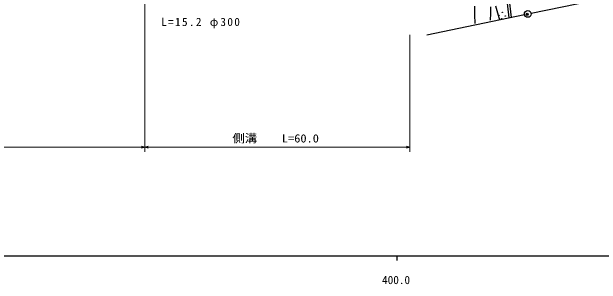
# Model space of a CAD drawing. Units: millimetres, scale not verified. Extents: x 40000 to 680000, y 20000 to 380000.
# Drawn here: x 382384 to 513465, y 198715 to 259349 of the extents above; entities that cross this region are included whole.
import ezdxf
from ezdxf.enums import TextEntityAlignment as Align

# ---------------------------------------------------------------- set-up
doc = ezdxf.new("R2010")
doc.units = ezdxf.units.MM
doc.header["$LTSCALE"] = 1000
doc.header["$PDMODE"] = 32
doc.header["$PDSIZE"] = 500
for name, color, linetype, lineweight in [('M-BGD', 7, 'Continuous', 25), ('M-BMK-OTRS', 5, 'Continuous', 25), ('M-BMK-SRVR', 3, 'Continuous', 25), ('M-STR-HTXT', 7, 'Continuous', 13), ('M-TTL-BAND', 7, 'Continuous', 25)]:
    doc.layers.add(name, color=color, linetype=linetype, lineweight=lineweight)
doc.layers.add('M-OTRS', color=6, linetype='Continuous')
doc.styles.add('ＭＳ ゴシック', font='')
doc.styles.get('ＭＳ ゴシック').set_extended_font_data('MS Gothic')

msp = doc.modelspace()

# ---------------------------------------------------------------- linework, layer by layer
at = {"layer": 'M-BGD'}
for p, q in [((492357, 263092), (492936, 257993)), ((492854, 263144), (493428, 258095)), ((485394, 258683), (485383, 260633)), ((488912, 258949), (488947, 260437)), ((489959, 260636), (490880, 257568)), ((485466, 256738), (485394, 258683)), ((488816, 257471), (488912, 258949))]:
    msp.add_line(p, q, dxfattribs=at)
for centre in [(490704, 258575), (491483, 259202), (492110, 258423), (491331, 257796)]:
    msp.add_circle(centre, 49.8, dxfattribs=at)
at = {"layer": 'M-BMK-OTRS'}
for p, q in [((497863, 259013), (511679, 261872)), ((474674, 254214), (496394, 258709))]:
    msp.add_line(p, q, dxfattribs=at)
at = {"layer": 'M-BMK-SRVR'}
msp.add_circle((497128, 258861), 746, dxfattribs=at)
at = {"layer": 'M-OTRS'}
msp.add_point((496995, 258798), dxfattribs=at)
at = {"layer": 'M-STR-HTXT'}
for p, q in [((411998, 228212), (411998, 289786)), ((470932, 228212), (470932, 254214)), ((411248, 229427), (411998, 229212)), ((411998, 229212), (412748, 229425)), ((470182, 229427), (470932, 229212)), ((295325, 229212), (411998, 229212)), ((411998, 229212), (411248, 228998)), ((412748, 228996), (411998, 229212)), ((411998, 229212), (470932, 229212)), ((470932, 229212), (470182, 228998))]:
    msp.add_line(p, q, dxfattribs=at)
for radius in [31.3, 25, 18.8, 12.5, 6.3]:
    msp.add_circle((497007, 258807), radius, dxfattribs=at)
at = {"layer": 'M-TTL-BAND'}
for p, q in [((40000, 205000), (579000, 205000)), ((468000, 205000), (468000, 204000))]:
    msp.add_line(p, q, dxfattribs=at)

# ---------------------------------------------------------------- texts
at = {"layer": 'M-STR-HTXT', "style": 'ＭＳ ゴシック', "width": 1.1}
msp.add_text('側溝\u3000\u3000L=60.0', height=1833, dxfattribs=at).set_placement((431455, 229712), align=Align.BOTTOM_LEFT)
at = {"layer": 'M-STR-HTXT', "insert": (415595, 255680), "char_height": 1833, "attachment_point": 7, "style": 'ＭＳ ゴシック'}
msp.add_mtext('\\T1.24;L=15.2\\~φ300', dxfattribs=at)
at = {"layer": 'M-TTL-BAND', "style": 'ＭＳ ゴシック'}
msp.add_text('400.0', height=1833, dxfattribs=at).set_placement((467844, 198195), align=Align.BOTTOM_CENTER)

doc.saveas('drawing.dxf')
